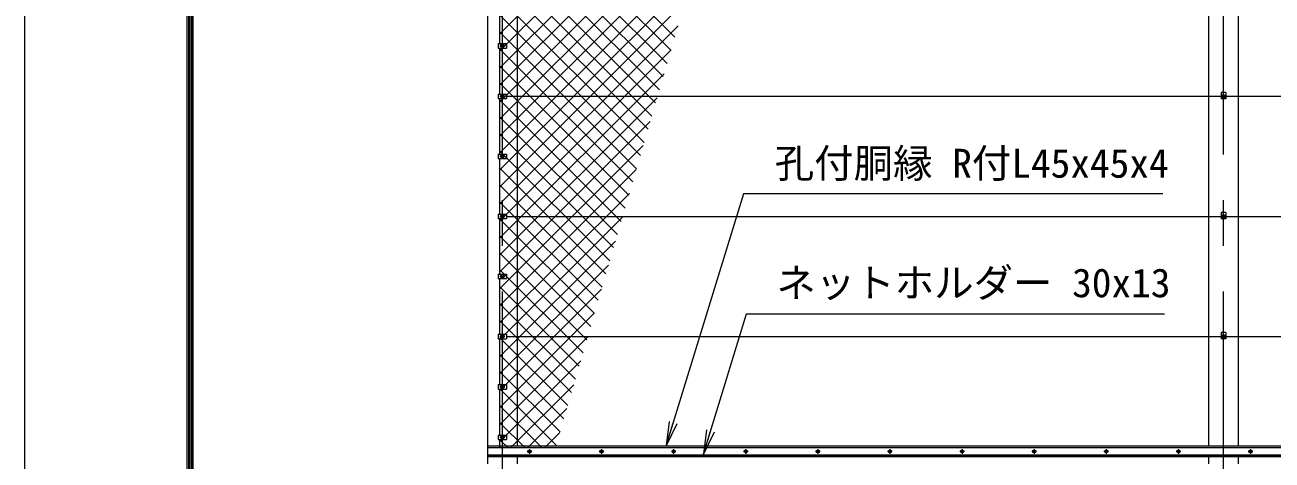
# Model space of a CAD drawing. Units: millimetres, scale not verified. Extents: x -10500 to 10500, y -7425 to 7425.
# Drawn here: x -10500 to -5312, y -2340 to -528 of the extents above; entities that cross this region are included whole.
import ezdxf
from ezdxf.enums import TextEntityAlignment as Align

# ---------------------------------------------------------------- set-up
doc = ezdxf.new("R2010")
doc.units = ezdxf.units.MM
doc.header["$LTSCALE"] = 30
doc.linetypes.add('USER1', pattern=[50.8, 31.75, -6.35, 6.35, -6.35])
for name, color, linetype, lineweight in [('0-0_D-STR1', 1, 'Continuous', 18), ('0-1_D-BMK', 2, 'USER1', 13), ('0-3_D-STR3', 3, 'Continuous', 13), ('0-5_0', 7, 'Continuous', 18), ('0-7_D-STR-TXT', 7, 'Continuous', 13), ('0-8_D-STR2', 7, 'Continuous', 13), ('0-C_D-TTL', 7, 'Continuous', 18)]:
    doc.layers.add(name, color=color, linetype=linetype, lineweight=lineweight)
doc.styles.add('ＭＳ ゴシック', font='')
doc.styles.get('ＭＳ ゴシック').set_extended_font_data('MS Gothic')

# ---------------------------------------------------------------- blocks, each defined once
blk = doc.blocks.new('_Open')
at = {"layer": '0-5_0'}
blk.add_line((-30, 5), (0, 0), dxfattribs=at)
blk.add_lwpolyline([(-30, -5), (0, 0), (-30, 0)], dxfattribs=at)

msp = doc.modelspace()

# ---------------------------------------------------------------- linework, layer by layer
at = {"layer": '0-0_D-STR1'}
for p, q in [((-8576.09, 2763.42), (-8576.09, -2354.81)), ((-8451.09, -2279.81), (-8451.09, -371.81)), ((-8451.09, -2279.81), (-8451.09, -371.81)), ((-5576.09, -371.81), (-5576.09, -2279.81)), ((-5451.09, -2279.81), (-5451.09, -371.81)), ((-8576.09, -2279.81), (-2588.82, -2279.81)), ((-8576.09, -2320.81), (-2588.82, -2320.81)), ((-8576.09, -2324.81), (-2588.82, -2324.81)), ((-8451.09, -2354.81), (-8451.09, -2324.81)), ((-5576.09, -2324.81), (-5576.09, -2354.81)), ((-5451.09, -2354.81), (-5451.09, -2324.81))]:
    msp.add_line(p, q, dxfattribs=at)
at = {"layer": '0-1_D-BMK'}
for p, q in [((-8513.59, -4114.81), (-8513.59, 2823.42)), ((-5513.59, -4114.81), (-5513.59, 2823.42)), ((-8523.59, -614.81), (-8503.59, -614.81)), ((-8523.59, -824.81), (-8503.59, -824.81)), ((-5523.59, -824.81), (-5503.59, -824.81)), ((-8523.59, -1074.81), (-8503.59, -1074.81)), ((-8523.59, -1324.81), (-8503.59, -1324.81)), ((-5523.59, -1324.81), (-5503.59, -1324.81)), ((-8523.59, -1574.81), (-8503.59, -1574.81)), ((-8523.59, -1824.81), (-8503.59, -1824.81)), ((-5523.59, -1824.81), (-5503.59, -1824.81)), ((-8523.59, -2034.81), (-8503.59, -2034.81)), ((-8523.59, -2244.91), (-8503.59, -2244.91)), ((-8391.41, -2303.81), (-8410.76, -2303.81)), ((-8401.09, -2294.14), (-8401.09, -2313.49)), ((-8091.41, -2303.81), (-8110.76, -2303.81)), ((-8101.09, -2294.14), (-8101.09, -2313.49)), ((-7791.41, -2303.81), (-7810.76, -2303.81)), ((-7801.09, -2294.14), (-7801.09, -2313.49)), ((-7491.41, -2303.81), (-7510.76, -2303.81)), ((-7501.09, -2294.14), (-7501.09, -2313.49)), ((-7191.41, -2303.81), (-7210.76, -2303.81)), ((-7201.09, -2294.14), (-7201.09, -2313.49)), ((-6891.41, -2303.81), (-6910.76, -2303.81)), ((-6901.09, -2294.14), (-6901.09, -2313.49)), ((-6591.41, -2303.81), (-6610.76, -2303.81)), ((-6601.09, -2294.14), (-6601.09, -2313.49)), ((-6291.41, -2303.81), (-6310.76, -2303.81)), ((-6301.09, -2294.14), (-6301.09, -2313.49)), ((-5991.41, -2303.81), (-6010.76, -2303.81)), ((-6001.09, -2294.14), (-6001.09, -2313.49)), ((-5691.41, -2303.81), (-5710.76, -2303.81)), ((-5701.09, -2294.14), (-5701.09, -2313.49)), ((-5391.41, -2303.81), (-5410.76, -2303.81)), ((-5401.09, -2294.14), (-5401.09, -2313.49))]:
    msp.add_line(p, q, dxfattribs=at)
at = {"layer": '0-3_D-STR3'}
for p, q in [((-8523.59, -605.31), (-8523.59, -254.31)), ((-8530.79, -605.31), (-8496.39, -605.31)), ((-8530.79, -605.31), (-8530.79, -624.31)), ((-8520.09, -611.06), (-8513.59, -607.31)), ((-8520.09, -618.57), (-8520.09, -611.06)), ((-8513.59, -622.32), (-8520.09, -618.57)), ((-8513.59, -607.31), (-8507.09, -611.06)), ((-8507.09, -618.57), (-8513.59, -622.32)), ((-8507.09, -611.06), (-8507.09, -618.57)), ((-8496.39, -605.31), (-8496.39, -624.31)), ((-8530.79, -624.31), (-8496.39, -624.31)), ((-8523.59, -815.31), (-8523.59, -624.31)), ((-8530.79, -815.31), (-8496.39, -815.31)), ((-8530.79, -815.31), (-8530.79, -834.31)), ((-8520.09, -821.06), (-8513.59, -817.31)), ((-8520.09, -828.57), (-8520.09, -821.06)), ((-8513.59, -832.32), (-8520.09, -828.57)), ((-8513.59, -817.31), (-8507.09, -821.06)), ((-8507.09, -828.57), (-8513.59, -832.32)), ((-8507.09, -821.06), (-8507.09, -828.57)), ((-8496.39, -815.31), (-8496.39, -834.31)), ((-8496.39, -824.81), (-1763.59, -824.81)), ((-5520.09, -821.06), (-5513.59, -817.31)), ((-5520.09, -828.57), (-5520.09, -821.06)), ((-5513.59, -832.32), (-5520.09, -828.57)), ((-5513.59, -817.31), (-5507.09, -821.06)), ((-5507.09, -828.57), (-5513.59, -832.32)), ((-5507.09, -821.06), (-5507.09, -828.57)), ((-8530.79, -834.31), (-8496.39, -834.31)), ((-8523.59, -1065.31), (-8523.59, -834.31)), ((-8530.79, -1065.31), (-8496.39, -1065.31)), ((-8530.79, -1065.31), (-8530.79, -1084.31)), ((-8530.79, -1084.31), (-8496.39, -1084.31)), ((-8523.59, -1315.31), (-8523.59, -1084.31)), ((-8520.09, -1071.06), (-8513.59, -1067.31)), ((-8520.09, -1078.57), (-8520.09, -1071.06)), ((-8513.59, -1082.32), (-8520.09, -1078.57)), ((-8513.59, -1067.31), (-8507.09, -1071.06)), ((-8507.09, -1078.57), (-8513.59, -1082.32)), ((-8507.09, -1071.06), (-8507.09, -1078.57)), ((-8496.39, -1065.31), (-8496.39, -1084.31)), ((-8530.79, -1315.31), (-8496.39, -1315.31)), ((-8530.79, -1315.31), (-8530.79, -1334.31)), ((-8530.79, -1334.31), (-8496.39, -1334.31)), ((-8523.59, -1565.31), (-8523.59, -1334.31)), ((-8520.09, -1321.06), (-8513.59, -1317.31)), ((-8520.09, -1328.57), (-8520.09, -1321.06)), ((-8513.59, -1332.32), (-8520.09, -1328.57)), ((-8513.59, -1317.31), (-8507.09, -1321.06)), ((-8507.09, -1328.57), (-8513.59, -1332.32)), ((-8507.09, -1321.06), (-8507.09, -1328.57)), ((-8496.39, -1315.31), (-8496.39, -1334.31)), ((-8496.39, -1324.81), (-1763.59, -1324.81)), ((-5520.09, -1321.06), (-5513.59, -1317.31)), ((-5520.09, -1328.57), (-5520.09, -1321.06)), ((-5513.59, -1332.32), (-5520.09, -1328.57)), ((-5513.59, -1317.31), (-5507.09, -1321.06)), ((-5507.09, -1328.57), (-5513.59, -1332.32)), ((-5507.09, -1321.06), (-5507.09, -1328.57)), ((-8530.79, -1565.31), (-8496.39, -1565.31)), ((-8530.79, -1565.31), (-8530.79, -1584.31)), ((-8530.79, -1584.31), (-8496.39, -1584.31)), ((-8523.59, -1815.31), (-8523.59, -1584.31)), ((-8520.09, -1571.06), (-8513.59, -1567.31)), ((-8520.09, -1578.57), (-8520.09, -1571.06)), ((-8513.59, -1582.32), (-8520.09, -1578.57)), ((-8513.59, -1567.31), (-8507.09, -1571.06)), ((-8507.09, -1578.57), (-8513.59, -1582.32)), ((-8507.09, -1571.06), (-8507.09, -1578.57)), ((-8496.39, -1565.31), (-8496.39, -1584.31)), ((-8530.79, -1815.31), (-8496.39, -1815.31)), ((-8530.79, -1815.31), (-8530.79, -1834.31)), ((-8496.39, -1815.31), (-8496.39, -1834.31)), ((-8530.79, -1834.31), (-8496.39, -1834.31)), ((-8523.59, -2025.31), (-8523.59, -1834.31)), ((-8520.09, -1821.06), (-8513.59, -1817.31)), ((-8513.59, -1817.31), (-8507.09, -1821.06)), ((-8507.09, -1828.57), (-8513.59, -1832.32)), ((-8507.09, -1821.06), (-8507.09, -1828.57)), ((-8496.39, -1824.81), (-1763.59, -1824.81)), ((-5520.09, -1821.06), (-5513.59, -1817.31)), ((-5520.09, -1828.57), (-5520.09, -1821.06)), ((-5513.59, -1832.32), (-5520.09, -1828.57)), ((-5513.59, -1817.31), (-5507.09, -1821.06)), ((-5507.09, -1828.57), (-5513.59, -1832.32)), ((-5507.09, -1821.06), (-5507.09, -1828.57)), ((-8530.79, -2025.31), (-8496.39, -2025.31)), ((-8530.79, -2025.31), (-8530.79, -2044.31)), ((-8530.79, -2044.31), (-8496.39, -2044.31)), ((-8523.59, -2235.41), (-8523.59, -2044.31)), ((-8520.09, -2031.06), (-8513.59, -2027.31)), ((-8520.09, -2038.57), (-8520.09, -2031.06)), ((-8513.59, -2042.32), (-8520.09, -2038.57)), ((-8513.59, -2027.31), (-8507.09, -2031.06)), ((-8507.09, -2038.57), (-8513.59, -2042.32)), ((-8507.09, -2031.06), (-8507.09, -2038.57)), ((-8496.39, -2025.31), (-8496.39, -2044.31)), ((-8530.79, -2235.41), (-8496.39, -2235.41)), ((-8530.79, -2235.41), (-8530.79, -2254.41)), ((-8530.79, -2254.41), (-8496.39, -2254.41)), ((-8523.59, -2288.81), (-8523.59, -2254.41)), ((-8520.09, -2241.15), (-8513.59, -2237.4)), ((-8520.09, -2248.66), (-8520.09, -2241.15)), ((-8513.59, -2252.41), (-8520.09, -2248.66)), ((-8513.59, -2237.4), (-8507.09, -2241.15)), ((-8507.09, -2248.66), (-8513.59, -2252.41)), ((-8507.09, -2241.15), (-8507.09, -2248.66)), ((-8496.39, -2235.41), (-8496.39, -2254.41)), ((-2588.82, -2288.81), (-8576.09, -2288.81)), ((-2588.82, -2318.81), (-8576.09, -2318.81))]:
    msp.add_line(p, q, dxfattribs=at)
for points in [[(-5504.09, -808.81), (-5504.09, -834.81), (-5523.09, -834.81)], [(-5504.09, -808.81), (-5523.09, -808.81), (-5523.09, -834.81)], [(-5504.09, -1308.81), (-5504.09, -1334.81), (-5523.09, -1334.81)], [(-5504.09, -1308.81), (-5523.09, -1308.81), (-5523.09, -1334.81)], [(-5504.09, -1808.81), (-5504.09, -1834.81), (-5523.09, -1834.81)], [(-5504.09, -1808.81), (-5523.09, -1808.81), (-5523.09, -1834.81)], [(-8513.59, -1832.32), (-8520.09, -1828.57), (-8520.09, -1821.06)]]:
    msp.add_lwpolyline(points, dxfattribs=at)
for points in [[(-8401.09, -2298.06), (-8406.07, -2300.94), (-8406.07, -2306.69), (-8401.09, -2309.56), (-8396.11, -2306.69), (-8396.11, -2300.94)], [(-8101.09, -2298.06), (-8106.07, -2300.94), (-8106.07, -2306.69), (-8101.09, -2309.56), (-8096.11, -2306.69), (-8096.11, -2300.94)], [(-7801.09, -2298.06), (-7806.07, -2300.94), (-7806.07, -2306.69), (-7801.09, -2309.56), (-7796.11, -2306.69), (-7796.11, -2300.94)], [(-7501.09, -2298.06), (-7506.07, -2300.94), (-7506.07, -2306.69), (-7501.09, -2309.56), (-7496.11, -2306.69), (-7496.11, -2300.94)], [(-7201.09, -2298.06), (-7206.07, -2300.94), (-7206.07, -2306.69), (-7201.09, -2309.56), (-7196.11, -2306.69), (-7196.11, -2300.94)], [(-6901.09, -2298.06), (-6906.07, -2300.94), (-6906.07, -2306.69), (-6901.09, -2309.56), (-6896.11, -2306.69), (-6896.11, -2300.94)], [(-6601.09, -2298.06), (-6606.07, -2300.94), (-6606.07, -2306.69), (-6601.09, -2309.56), (-6596.11, -2306.69), (-6596.11, -2300.94)], [(-6301.09, -2298.06), (-6306.07, -2300.94), (-6306.07, -2306.69), (-6301.09, -2309.56), (-6296.11, -2306.69), (-6296.11, -2300.94)], [(-6001.09, -2298.06), (-6006.07, -2300.94), (-6006.07, -2306.69), (-6001.09, -2309.56), (-5996.11, -2306.69), (-5996.11, -2300.94)], [(-5701.09, -2298.06), (-5706.07, -2300.94), (-5706.07, -2306.69), (-5701.09, -2309.56), (-5696.11, -2306.69), (-5696.11, -2300.94)], [(-5401.09, -2298.06), (-5406.07, -2300.94), (-5406.07, -2306.69), (-5401.09, -2309.56), (-5396.11, -2306.69), (-5396.11, -2300.94)]]:
    msp.add_lwpolyline(points, close=True, dxfattribs=at)
for centre, radius in [((-8513.59, -614.81), 6.25), ((-8513.59, -824.81), 6.25), ((-5513.59, -824.81), 6.25), ((-8513.59, -1074.81), 6.25), ((-8513.59, -1324.81), 6.25), ((-5513.59, -1324.81), 6.25), ((-8513.59, -1574.81), 6.25), ((-8513.59, -1824.81), 6.25), ((-5513.59, -1824.81), 6.25), ((-8513.59, -2034.81), 6.25), ((-8513.59, -2244.91), 6.25), ((-8401.09, -2303.81), 6.5), ((-8401.09, -2303.81), 4.98), ((-8101.09, -2303.81), 6.5), ((-8101.09, -2303.81), 4.98), ((-7801.09, -2303.81), 6.5), ((-7801.09, -2303.81), 4.98), ((-7501.09, -2303.81), 6.5), ((-7501.09, -2303.81), 4.98), ((-7201.09, -2303.81), 6.5), ((-7201.09, -2303.81), 4.98), ((-6901.09, -2303.81), 6.5), ((-6901.09, -2303.81), 4.98), ((-6601.09, -2303.81), 6.5), ((-6601.09, -2303.81), 4.98), ((-6301.09, -2303.81), 6.5), ((-6301.09, -2303.81), 4.98), ((-6001.09, -2303.81), 6.5), ((-6001.09, -2303.81), 4.98), ((-5701.09, -2303.81), 6.5), ((-5701.09, -2303.81), 4.98), ((-5401.09, -2303.81), 6.5), ((-5401.09, -2303.81), 4.98)]:
    msp.add_circle(centre, radius, dxfattribs=at)
at = {"layer": '0-7_D-STR-TXT'}
for points in [[(-5765.65, -1231.47), (-7510.35, -1231.47), (-7832.24, -2277.9)], [(-5759.02, -1731.76), (-7499.91, -1731.76), (-7676.71, -2312.68)]]:
    msp.add_lwpolyline(points, dxfattribs=at)
at = {"layer": '0-8_D-STR2'}
for p, q in [((-8523.59, -565.24), (-7493.9, 464.45)), ((-8523.59, -635.95), (-7522.8, 364.83)), ((-8523.59, -706.66), (-7551.71, 265.22)), ((-8523.59, -777.37), (-7580.62, 165.6)), ((-7796.47, -578.28), (-8523.59, 148.84)), ((-7812.37, -633.09), (-8523.59, 78.13)), ((-8523.59, -848.08), (-7609.52, 65.98)), ((-7828.28, -687.89), (-8523.59, 7.42)), ((-8523.59, -918.79), (-7638.43, -33.63)), ((-7844.18, -742.7), (-8523.59, -63.29)), ((-8523.59, -989.5), (-7667.34, -133.25)), ((-7860.08, -797.51), (-8523.59, -134)), ((-7875.99, -852.31), (-8523.59, -204.71)), ((-8523.59, -1060.21), (-7696.24, -232.87)), ((-7891.89, -907.12), (-8523.59, -275.43)), ((-8523.59, -1130.92), (-7725.15, -332.48)), ((-7907.79, -961.93), (-8523.59, -346.14)), ((-7923.7, -1016.74), (-8523.59, -416.85)), ((-8523.59, -1201.63), (-7754.05, -432.1)), ((-7939.6, -1071.54), (-8523.59, -487.56)), ((-8523.59, -1272.35), (-7782.96, -531.72)), ((-7955.51, -1126.35), (-8523.59, -558.27)), ((-7971.41, -1181.16), (-8523.59, -628.98)), ((-8523.59, -1343.06), (-7811.87, -631.34)), ((-7987.31, -1235.96), (-8523.59, -699.69)), ((-8523.59, -1413.77), (-7840.77, -730.95)), ((-8003.22, -1290.77), (-8523.59, -770.4)), ((-8523.59, -1484.48), (-7869.68, -830.57)), ((-8019.12, -1345.58), (-8523.59, -841.11)), ((-8035.02, -1400.39), (-8523.59, -911.82)), ((-8523.59, -1555.19), (-7898.58, -930.19)), ((-8050.93, -1455.19), (-8523.59, -982.53)), ((-8523.59, -1625.9), (-7927.49, -1029.8)), ((-8066.83, -1510), (-8523.59, -1053.24)), ((-8082.73, -1564.81), (-8523.59, -1123.95)), ((-8523.59, -1696.61), (-7956.4, -1129.42)), ((-8098.64, -1619.61), (-8523.59, -1194.66)), ((-8523.59, -1767.32), (-7985.3, -1229.04)), ((-8114.54, -1674.42), (-8523.59, -1265.37)), ((-8523.59, -1838.03), (-8014.21, -1328.65)), ((-8130.44, -1729.23), (-8523.59, -1336.09)), ((-8146.35, -1784.03), (-8523.59, -1406.8)), ((-8523.59, -1908.74), (-8043.11, -1428.27)), ((-8162.25, -1838.84), (-8523.59, -1477.51)), ((-8523.59, -1979.45), (-8072.02, -1527.89)), ((-8178.16, -1893.65), (-8523.59, -1548.22)), ((-8194.06, -1948.46), (-8523.59, -1618.93)), ((-8523.59, -2050.16), (-8100.93, -1627.5)), ((-8209.96, -2003.26), (-8523.59, -1689.64)), ((-8523.59, -2120.87), (-8129.83, -1727.12)), ((-8225.87, -2058.07), (-8523.59, -1760.35)), ((-8523.59, -2191.58), (-8158.74, -1826.74)), ((-8241.77, -2112.88), (-8523.59, -1831.06)), ((-8257.67, -2167.68), (-8523.59, -1901.77)), ((-8523.59, -2262.3), (-8187.64, -1926.35)), ((-8273.58, -2222.49), (-8523.59, -1972.48)), ((-8289.48, -2277.3), (-8523.59, -2043.19)), ((-8479.39, -2288.81), (-8216.55, -2025.97)), ((-8348.68, -2288.81), (-8523.59, -2113.9)), ((-8408.68, -2288.81), (-8245.46, -2125.59)), ((-8419.39, -2288.81), (-8523.59, -2184.61)), ((-8337.97, -2288.81), (-8274.36, -2225.2)), ((-8490.1, -2288.81), (-8523.59, -2255.32))]:
    msp.add_line(p, q, dxfattribs=at)
at = {"layer": '0-C_D-TTL', "color": 2}
msp.add_lwpolyline([(-10500, 7425), (10500, 7425), (10500, -7425), (-10500, -7425)], close=True, dxfattribs=at)
at = {"layer": '0-C_D-TTL'}
for points in [[(-9825, 6875), (9825, 6875), (9825, -6875), (-9825, -6875)], [(-9818.75, 6868.75), (9818.75, 6868.75), (9818.75, -6868.75), (-9818.75, -6868.75)], [(-9812.5, 6862.5), (9812.5, 6862.5), (9812.5, -6862.5), (-9812.5, -6862.5)], [(-9806.25, 6856.25), (9806.25, 6856.25), (9806.25, -6856.25), (-9806.25, -6856.25)], [(-9800, 6850), (9800, 6850), (9800, -6850), (-9800, -6850)]]:
    msp.add_lwpolyline(points, close=True, dxfattribs=at)

# ---------------------------------------------------------------- block references
at = {"layer": '0-7_D-STR-TXT', "xscale": 3.333333, "yscale": 3.333333}
for p, rotation in [((-7832.82, -2279.81), 252.90176), ((-7677.29, -2314.6), 253.07328)]:
    msp.add_blockref('_Open', p, dxfattribs=dict(at, rotation=rotation))

# ---------------------------------------------------------------- texts
at = {"layer": '0-7_D-STR-TXT', "style": 'ＭＳ ゴシック'}
for s, p in [('孔付胴縁 R付L45x45x4', (-7380.5, -1200.01)), ('ネットホルダー 30x13', (-7373.87, -1697.75))]:
    msp.add_text(s, height=120.3, dxfattribs=at).set_placement(p, align=Align.BOTTOM_LEFT)

doc.saveas('drawing.dxf')
